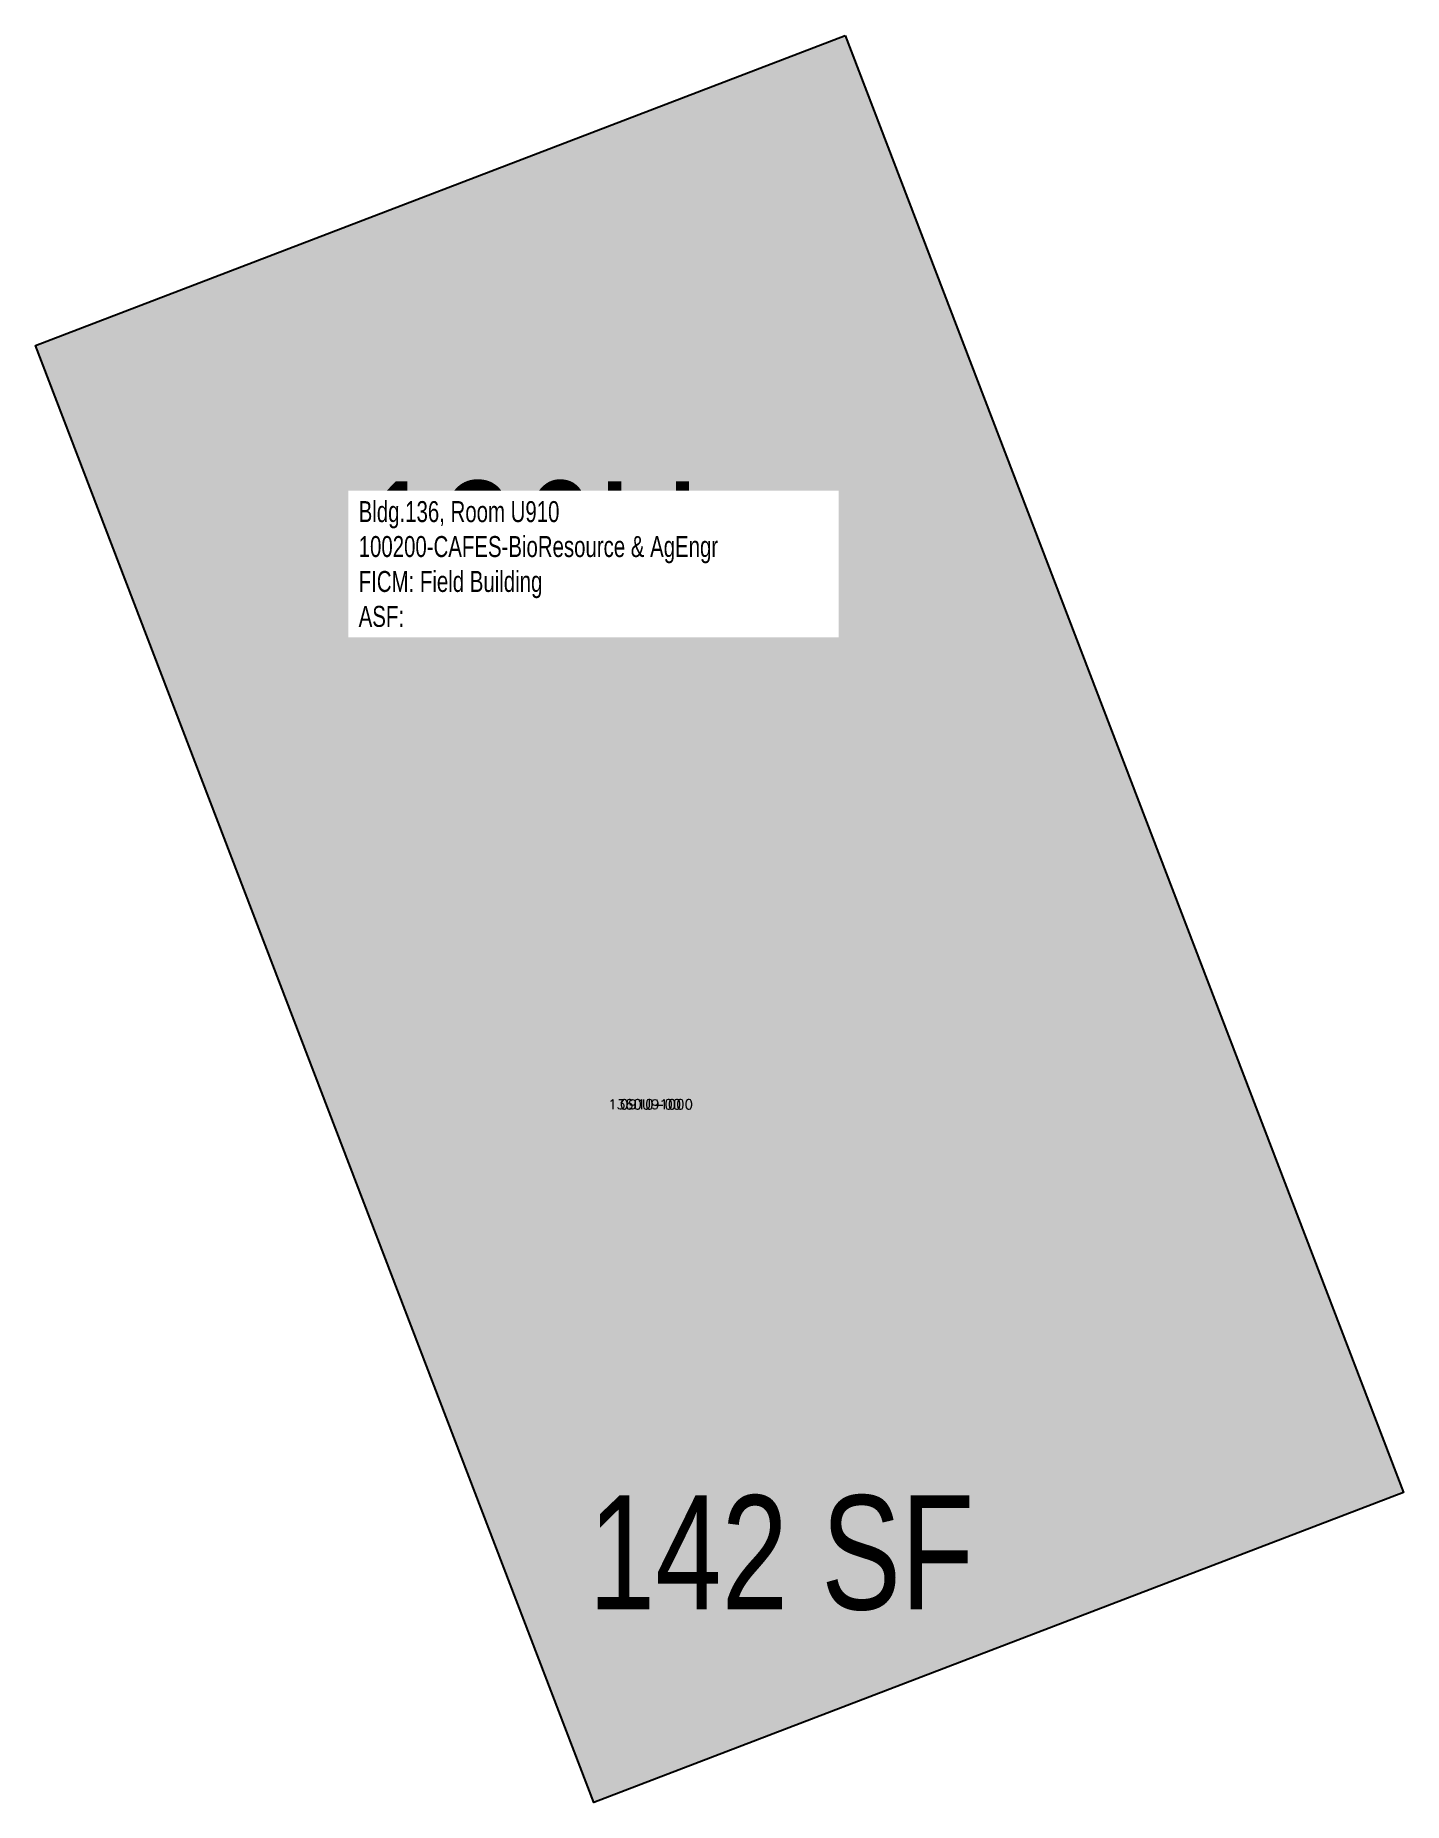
# Model space of a CAD drawing. Header units: inches. Extents: x 69215771 to 69215939, y 27702619 to 27702836.
import ezdxf
from ezdxf.enums import TextEntityAlignment as Align

# ---------------------------------------------------------------- set-up
doc = ezdxf.new("R2010")
doc.units = ezdxf.units.IN
doc.header["$MEASUREMENT"] = 0
for name, color, linetype in [('A-IDEN-RNUM', 7, 'Continuous'), ('A-IDEN-SNUM', 4, 'Continuous'), ('A-IDEN-VNUM', 4, 'Continuous'), ('A-WALL', 5, 'Continuous'), ('AREA-ASSIGN', 7, 'Continuous'), ('AREA-GROSS', 1, 'Continuous'), ('AREA-TEXT', 3, 'Continuous'), ('Rooms-Category-Color', 7, 'Continuous'), ('Rooms-College-Color', 7, 'Continuous'), ('Rooms-Department-Color', 7, 'Continuous'), ('Rooms-Division-Color', 7, 'Continuous'), ('Rooms-Information', 7, 'Continuous')]:
    doc.layers.add(name, color=color, linetype=linetype)
doc.styles.add('AREA', font='arial.ttf', dxfattribs={"width": 0.75, "height": 60})
doc.styles.add('ID', font='ARIALN.TTF', dxfattribs={"width": 0.85, "height": 0.25})
doc.styles.add('ROOMSNUMBER', font='TXT.SHX', dxfattribs={"height": 1})

msp = doc.modelspace()

# ---------------------------------------------------------------- hatches: boundary and pattern name
at = {"layer": 'Rooms-Category-Color', "true_color": 0xfbafa2}
msp.add_hatch(color=21, dxfattribs=at).paths.add_polyline_path([(69215870.65, 27702836.11), (69215939.16, 27702657.26), (69215839.78, 27702619.19), (69215771.27, 27702798.04)])
at = {"layer": 'Rooms-College-Color', "true_color": 0xadadad}
msp.add_hatch(color=253, dxfattribs=at).paths.add_polyline_path([(69215870.65, 27702836.11), (69215939.16, 27702657.26), (69215839.78, 27702619.19), (69215771.27, 27702798.04)])
at = {"layer": 'Rooms-Department-Color', "true_color": 0xe3c5e1}
msp.add_hatch(color=254, dxfattribs=at).paths.add_polyline_path([(69215870.65, 27702836.11), (69215939.16, 27702657.26), (69215839.78, 27702619.19), (69215771.27, 27702798.04)])
at = {"layer": 'Rooms-Division-Color', "true_color": 0xe3c5e1}
msp.add_hatch(color=254, dxfattribs=at).paths.add_polyline_path([(69215870.65, 27702836.11), (69215939.16, 27702657.26), (69215839.78, 27702619.19), (69215771.27, 27702798.04)])

# ---------------------------------------------------------------- linework, layer by layer
at = {"layer": 'A-WALL'}
msp.add_lwpolyline([(69215870.65, 27702836.11), (69215939.16, 27702657.26), (69215839.78, 27702619.19), (69215771.27, 27702798.04)], close=True, dxfattribs=at)
at = {"layer": 'AREA-ASSIGN'}
msp.add_lwpolyline([(69215870.65, 27702836.11), (69215939.16, 27702657.26), (69215839.78, 27702619.19), (69215771.27, 27702798.04)], close=True, dxfattribs=at)
at = {"layer": 'AREA-GROSS'}
msp.add_lwpolyline([(69215870.65, 27702836.11), (69215939.16, 27702657.26), (69215839.78, 27702619.19), (69215771.27, 27702798.04)], close=True, dxfattribs=at)

# ---------------------------------------------------------------- texts
at = {"layer": 'A-IDEN-RNUM', "style": 'ROOMSNUMBER'}
msp.add_text('0910-00', height=1.2, dxfattribs=at).set_placement((69215846.76, 27702704.9), align=Align.MIDDLE)
at = {"layer": 'A-IDEN-SNUM', "style": 'ROOMSNUMBER'}
msp.add_text('1360U91000', height=1.2, dxfattribs=at).set_placement((69215846.76, 27702704.9), align=Align.MIDDLE)
at = {"layer": 'A-IDEN-VNUM', "style": 'ID', "width": 0.85}
msp.add_text('136U', height=18, dxfattribs=at).set_placement((69215831.89, 27702772.36), align=Align.MIDDLE)
at = {"layer": 'AREA-TEXT', "style": 'AREA', "width": 0.75}
msp.add_text('142 SF', height=14, dxfattribs=at).set_placement((69215862.8, 27702649.9), align=Align.MIDDLE_CENTER)

# ---------------------------------------------------------------- next in the draw order: texts
at = {"layer": 'Rooms-Information', "insert": (69215810.94, 27702763.47), "char_height": 2.5714, "width": 57.6, "attachment_point": 7, "style": 'ID', "bg_fill": 3, "box_fill_scale": 1.5, "bg_fill_color": 256, "bg_fill_true_color": 13158600, "bg_fill_transparency": 0}
msp.add_mtext('Bldg.136, Room U910^M^J100200-CAFES-BioResource & AgEngr^M^JFICM: Field Building^M^JASF: ', dxfattribs=at)

doc.saveas('drawing.dxf')
